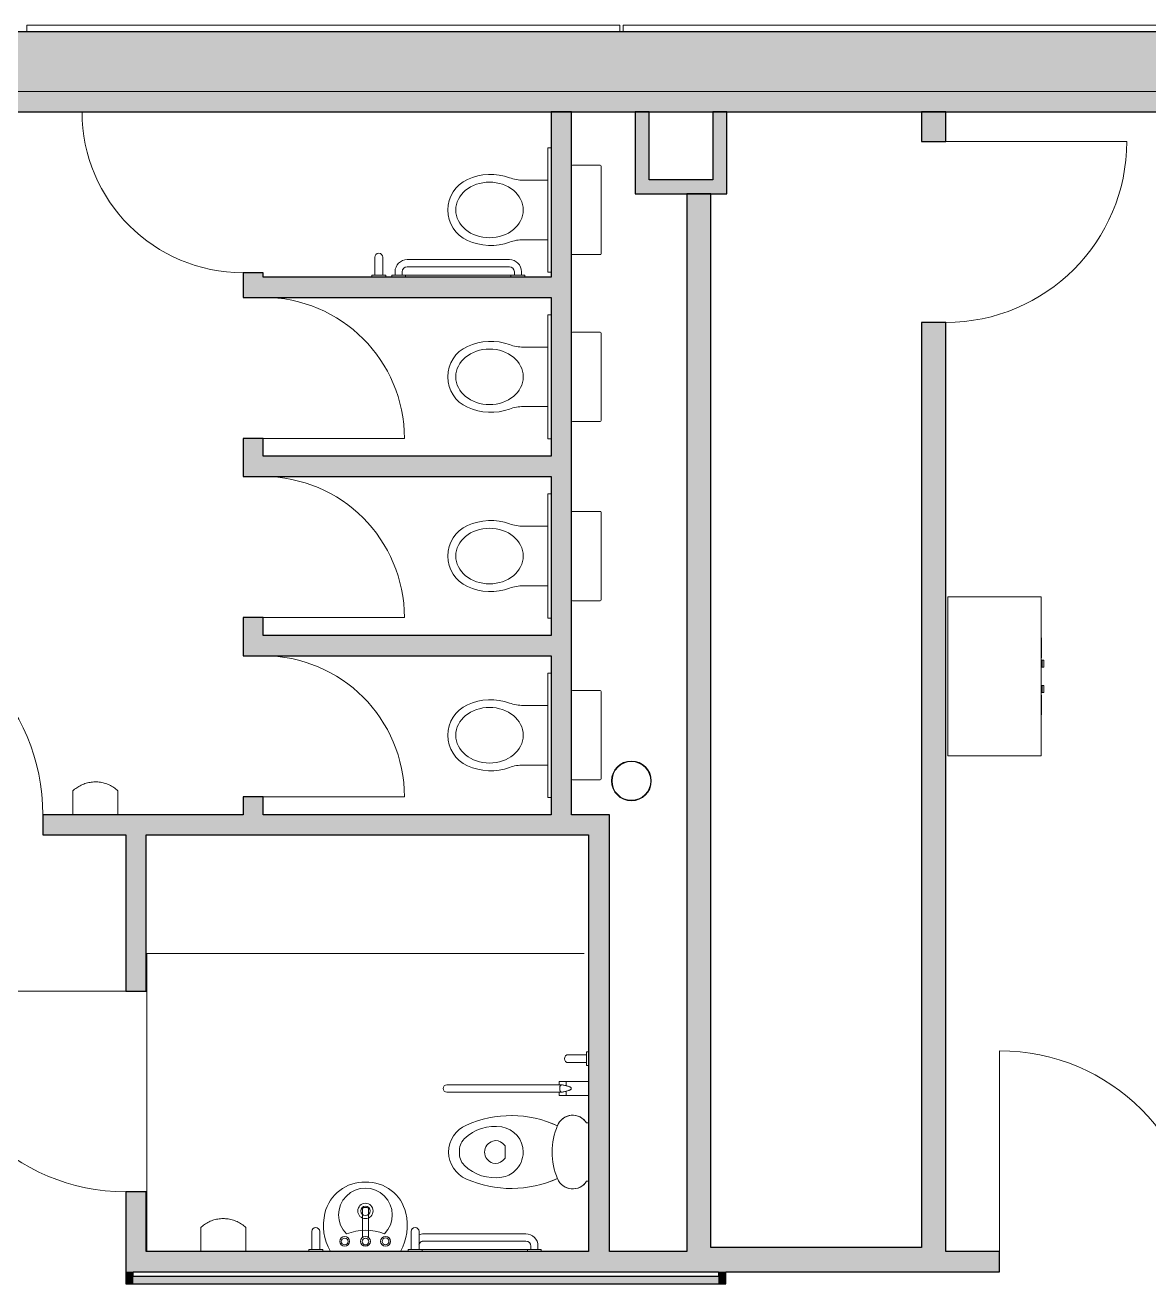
# Model space of a CAD drawing. Header units: millimetres. Extents: x 79795 to 317870, y -36033 to 97293.
# Drawn here: x 178801 to 184454, y 28346 to 34681 of the extents above; entities that cross this region are included whole.
import ezdxf

# ---------------------------------------------------------------- set-up
doc = ezdxf.new("R2010")
doc.units = ezdxf.units.MM
doc.header["$MEASUREMENT"] = 0
for name, color, linetype, lineweight in [('CSM-STL-XX-ZZ-M3-A-XXXX-00001_detached _19_04_21__rvt-1-Level 4$0$A-DETL-GENF', 7, 'CONTINUOUS', 9), ('CSM-STL-XX-ZZ-M3-A-XXXX-00001_detached _19_04_21__rvt-1-Level 4$0$A-DOOR', 4, 'CONTINUOUS', 9), ('CSM-STL-XX-ZZ-M3-A-XXXX-00001_detached _19_04_21__rvt-1-Level 4$0$A-GENM', 8, 'CONTINUOUS', 9), ('CSM-STL-XX-ZZ-M3-A-XXXX-00001_detached _19_04_21__rvt-1-Level 4$0$A-GLAZ-CURT', 7, 'CONTINUOUS', 9), ('CSM-STL-XX-ZZ-M3-A-XXXX-00001_detached _19_04_21__rvt-1-Level 4$0$A-WALL', 7, 'CONTINUOUS', 9), ('CSM-STL-XX-ZZ-M3-A-XXXX-00001_detached _19_04_21__rvt-1-Level 4$0$A-WALL-PATT', 7, 'CONTINUOUS', 9), ('CSM-STL-XX-ZZ-M3-A-XXXX-00001_detached _19_04_21__rvt-1-Level 4$0$E-ELEC-FIXT', 8, 'CONTINUOUS', 9), ('CSM-STL-XX-ZZ-M3-A-XXXX-00001_detached _19_04_21__rvt-1-Level 4$0$I-WALL', 7, 'CONTINUOUS', 9), ('CSM-STL-XX-ZZ-M3-A-XXXX-00001_detached _19_04_21__rvt-1-Level 4$0$P-SANR-FIXT', 7, 'CONTINUOUS', 9), ('I-FURN', 8, 'CONTINUOUS', 9)]:
    doc.layers.add(name, color=color, linetype=linetype, lineweight=lineweight)

msp = doc.modelspace()

# ---------------------------------------------------------------- hatches: boundary and pattern name
at = {"layer": 'CSM-STL-XX-ZZ-M3-A-XXXX-00001_detached _19_04_21__rvt-1-Level 4$0$A-WALL-PATT'}
h = msp.add_hatch(color=256, dxfattribs=at)
h.paths.add_polyline_path([(230840.8, 34347.3), (230840.8, 34647.3), (229692.8, 34647.3), (229692.8, 34347.3), (229746.4, 34347.3)], flags=0)
h.paths.add_polyline_path([(218948.8, 34347.3), (220908.8, 34347.3), (220908.8, 34647.3), (202317.8, 34647.3), (202317.8, 34347.3), (218537.2, 34347.3)], flags=0)
h.paths.add_polyline_path([(200283.7, 34347.3), (200283.7, 34647.3), (196942.8, 34647.3), (196942.8, 34347.3), (199847.5, 34347.3)], flags=0)
h.paths.add_polyline_path([(190658.8, 34347.3), (190658.8, 34647.3), (187318, 34647.3), (187318, 34347.3), (190578.9, 34347.3)], flags=0)
h.paths.add_polyline_path([(185283.8, 34347.3), (185283.8, 34647.3), (166692.8, 34647.3), (166692.8, 34347.3), (184300.1, 34347.3)], flags=0)
h.paths.add_polyline_path([(157908.8, 34347.3), (157908.8, 34647.3), (156460.8, 34647.3), (156460.8, 34347.3), (157391.2, 34347.3)], flags=0)
h = msp.add_hatch(color=256, dxfattribs=at)
h.paths.add_polyline_path([(197612, 34245.3), (197612, 34347.3), (196942.8, 34347.3), (196942.8, 34245.3)], flags=0)
h.paths.add_polyline_path([(190658.8, 34245.3), (190658.8, 34347.3), (187318, 34347.3), (187318, 34245.3), (190578.9, 34245.3)], flags=0)
h.paths.add_polyline_path([(185283.8, 34245.3), (185283.8, 34347.3), (176931.2, 34347.3), (176931.2, 34245.3), (184300.1, 34245.3)], flags=0)
for points in [[(181548.8, 30707.3), (181548.8, 34245.3), (181446.8, 34245.3), (181446.8, 30707.3)], [(181870.5, 33902.9), (181940.5, 33902.9), (181940.5, 34245.3), (181870.5, 34245.3), (181870.5, 34004.4)], [(182331, 33832.9), (182331, 34245.3), (182261, 34245.3), (182261, 33832.9)], [(181908.2, 33832.9), (182261, 33832.9), (182261, 33902.9), (181870.5, 33902.9), (181870.5, 33832.9)], [(182250.8, 28407.3), (182250.8, 33832.9), (182128.8, 33832.9), (182128.8, 28407.3)], [(179998.8, 33311.3), (181446.8, 33311.3), (181446.8, 33413.3), (179998.8, 33413.3)], [(179998.8, 32409.3), (181446.8, 32409.3), (181446.8, 32511.3), (179998.8, 32511.3)], [(179998.8, 31507.3), (181446.8, 31507.3), (181446.8, 31609.3), (179998.8, 31609.3)], [(181634.1, 28509.3), (181741.1, 28509.3), (181741.1, 30707.3), (181634.1, 30707.3), (181634.1, 28795.9)], [(179409.1, 28407.3), (182128.8, 28407.3), (182128.8, 28509.3), (179409.1, 28509.3)], [(182325.8, 28407.3), (183432.8, 28407.3), (183432.8, 28529.3), (182250.8, 28529.3), (182250.8, 28407.3), (182288.3, 28407.3)], [(179344.6, 28346.1), (179344.6, 28407.3), (179307.1, 28407.3), (179307.1, 28346.1)], [(182288.3, 28346.1), (182288.3, 28383.6), (179344.6, 28383.6), (179344.6, 28346.1), (181908.2, 28346.1)], [(182325.8, 28346.1), (182325.8, 28407.3), (182288.3, 28407.3), (182288.3, 28346.1)]]:
    msp.add_hatch(color=256, dxfattribs=at).paths.add_polyline_path(points, flags=0)
h = msp.add_hatch(color=256, dxfattribs=at)
h.paths.add_polyline_path([(183310.8, 28529.3), (183432.8, 28529.3), (183432.8, 33185.3), (183310.8, 33185.3), (183310.8, 28795.9)], flags=0)
h.paths.add_polyline_path([(183432.8, 34095.3), (183432.8, 34245.3), (183310.8, 34245.3), (183310.8, 34095.3)], flags=0)
h = msp.add_hatch(color=256, dxfattribs=at)
h.paths.add_polyline_path([(179896.8, 30707.3), (179998.8, 30707.3), (179998.8, 30797.3), (179896.8, 30797.3)], flags=0)
h.paths.add_polyline_path([(179896.8, 31507.3), (179998.8, 31507.3), (179998.8, 31699.3), (179896.8, 31699.3)], flags=0)
h.paths.add_polyline_path([(179896.8, 32409.3), (179998.8, 32409.3), (179998.8, 32601.3), (179896.8, 32601.3)], flags=0)
h.paths.add_polyline_path([(179896.8, 33311.3), (179998.8, 33311.3), (179998.8, 33435.3), (179896.8, 33435.3)], flags=0)
h = msp.add_hatch(color=256, dxfattribs=at)
h.paths.add_polyline_path([(179307.1, 30605.3), (181634.1, 30605.3), (181634.1, 30707.3), (178890, 30707.3), (178890, 30605.3), (179217.3, 30605.3)], flags=0)
h.paths.add_polyline_path([(177791, 30605.3), (177880, 30605.3), (177880, 30707.3), (177791, 30707.3)], flags=0)
h = msp.add_hatch(color=256, dxfattribs=at)
h.paths.add_polyline_path([(179409.1, 28407.3), (179409.1, 28809.3), (179307.1, 28809.3), (179307.1, 28407.3), (179344.6, 28407.3)], flags=0)
h.paths.add_polyline_path([(179307.1, 29819.3), (179409.1, 29819.3), (179409.1, 30605.3), (179307.1, 30605.3), (179307.1, 30532)], flags=0)
h = msp.add_hatch(color=256, dxfattribs=at)
h.paths.add_polyline_path([(185678.8, 28407.3), (185800.8, 28407.3), (185800.8, 28509.3), (184712.8, 28509.3), (184712.8, 28407.3)], flags=0)
h.paths.add_polyline_path([(183432.8, 28407.3), (183702.8, 28407.3), (183702.8, 28509.3), (183432.8, 28509.3)], flags=0)

# ---------------------------------------------------------------- linework, layer by layer
at = {"layer": 'CSM-STL-XX-ZZ-M3-A-XXXX-00001_detached _19_04_21__rvt-1-Level 4$0$A-DETL-GENF'}
for p, q in [((181429.8, 33901.3), (181306.8, 33901.3)), ((181429.8, 33601.4), (181306.8, 33601.4)), ((181429.8, 33061.3), (181306.8, 33061.3)), ((181429.8, 32761.4), (181306.8, 32761.4)), ((181429.8, 32159.3), (181306.8, 32159.3)), ((181429.8, 31859.4), (181306.8, 31859.4)), ((181429.8, 31257.3), (181306.8, 31257.3)), ((181429.8, 30957.4), (181306.8, 30957.4))]:
    msp.add_line(p, q, dxfattribs=at)
for centre, radius, start, end in [((181096.5, 33750.3), 169.7, 114.6746, 179.66027), ((181142.7, 33649.9), 280.2, 70.07489, 114.6746), ((181306.8, 34102.8), 201.6, 250.07489, 270), ((181096.5, 33752.3), 169.7, 180.33973, 245.3254), ((181142.7, 33852.7), 280.2, 245.3254, 289.92511), ((181306.8, 33399.8), 201.6, 90, 109.92511), ((181142.7, 32809.9), 280.2, 70.07489, 114.6746), ((181306.8, 33262.8), 201.6, 250.07489, 270), ((181096.5, 32910.3), 169.7, 114.6746, 179.66027), ((181096.5, 32912.3), 169.7, 180.33973, 245.3254), ((181142.7, 33012.7), 280.2, 245.3254, 289.92511), ((181306.8, 32559.8), 201.6, 90, 109.92511), ((181142.7, 31907.9), 280.2, 70.07489, 114.6746), ((181096.5, 32008.3), 169.7, 114.6746, 179.66027), ((181306.8, 32360.8), 201.6, 250.07489, 270), ((181096.5, 32010.3), 169.7, 180.33973, 245.3254), ((181142.7, 32110.7), 280.2, 245.3254, 289.92511), ((181306.8, 31657.8), 201.6, 90, 109.92511), ((181096.5, 31106.3), 169.7, 114.6746, 179.66027), ((181142.7, 31005.9), 280.2, 70.07489, 114.6746), ((181306.8, 31458.8), 201.6, 250.07489, 270), ((181096.5, 31108.3), 169.7, 180.33973, 245.3254), ((181142.7, 31208.7), 280.2, 245.3254, 289.92511), ((181306.8, 30755.8), 201.6, 90, 109.92511)]:
    msp.add_arc(centre, radius, start, end, dxfattribs=at)
for centre in [(181136.8, 33751.3), (181136.8, 32911.3), (181136.8, 32009.3), (181136.8, 31107.3)]:
    msp.add_ellipse(centre, major_axis=(170, 0), ratio=0.823529, dxfattribs=at)
at = {"layer": 'CSM-STL-XX-ZZ-M3-A-XXXX-00001_detached _19_04_21__rvt-1-Level 4$0$A-DOOR'}
for p, q in [((179896.8, 34245.3), (179086.8, 34245.3)), ((183432.8, 34095.3), (184342.8, 34095.3)), ((179998.8, 32601.3), (180708.8, 32601.3)), ((179998.8, 31699.3), (180708.8, 31699.3)), ((179998.8, 30797.3), (180708.8, 30797.3)), ((179307.1, 29819.3), (178297.1, 29819.3)), ((183702.8, 28509.3), (183702.8, 29519.3))]:
    msp.add_line(p, q, dxfattribs=at)
for centre, radius, start, end in [((179896.8, 34245.3), 810, 180, 270), ((183432.8, 34095.3), 910, 270, 0), ((179998.8, 32601.3), 710, 0, 90), ((179998.8, 31699.3), 710, 0, 90), ((177880, 30707.3), 1010, 0, 90), ((179998.8, 30797.3), 710, 0, 90), ((179307.1, 29819.3), 1010, 180, 270), ((183702.8, 28509.3), 1010, 0, 90)]:
    msp.add_arc(centre, radius, start, end, dxfattribs=at)
at = {"layer": 'CSM-STL-XX-ZZ-M3-A-XXXX-00001_detached _19_04_21__rvt-1-Level 4$0$A-GENM'}
for p, q in [((181429.8, 34063.8), (181429.8, 33438.8)), ((181446.8, 34063.8), (181429.8, 34063.8)), ((181446.8, 33438.8), (181446.8, 34063.8)), ((181429.8, 33438.8), (181446.8, 33438.8)), ((181429.8, 33223.8), (181429.8, 32598.8)), ((181446.8, 33223.8), (181429.8, 33223.8)), ((181446.8, 32598.8), (181446.8, 33223.8)), ((181429.8, 32598.8), (181446.8, 32598.8)), ((181429.8, 32321.8), (181429.8, 31696.8)), ((181446.8, 32321.8), (181429.8, 32321.8)), ((181446.8, 31696.8), (181446.8, 32321.8)), ((181429.8, 31696.8), (181446.8, 31696.8)), ((181429.8, 31419.8), (181429.8, 30794.8)), ((181446.8, 31419.8), (181429.8, 31419.8)), ((181446.8, 30794.8), (181446.8, 31419.8)), ((181429.8, 30794.8), (181446.8, 30794.8))]:
    msp.add_line(p, q, dxfattribs=at)
at = {"layer": 'CSM-STL-XX-ZZ-M3-A-XXXX-00001_detached _19_04_21__rvt-1-Level 4$0$A-GLAZ-CURT', "lineweight": 20}
for p, q in [((181792.8, 34681.3), (178808.8, 34681.3)), ((178808.8, 34681.3), (178808.8, 34647.3)), ((181792.8, 34647.3), (181792.8, 34681.3)), ((184792.8, 34681.3), (181808.8, 34681.3)), ((181808.8, 34681.3), (181808.8, 34647.3)), ((178808.8, 34647.3), (181792.8, 34647.3)), ((181808.8, 34647.3), (184792.8, 34647.3))]:
    msp.add_line(p, q, dxfattribs=at)
at = {"layer": 'CSM-STL-XX-ZZ-M3-A-XXXX-00001_detached _19_04_21__rvt-1-Level 4$0$A-WALL', "lineweight": 30}
msp.add_line((185283.8, 34647.3), (166692.8, 34647.3), dxfattribs=at)
at = {"layer": 'CSM-STL-XX-ZZ-M3-A-XXXX-00001_detached _19_04_21__rvt-1-Level 4$0$A-WALL'}
msp.add_line((176931.2, 34347.3), (185283.8, 34347.3), dxfattribs=at)
at = {"layer": 'CSM-STL-XX-ZZ-M3-A-XXXX-00001_detached _19_04_21__rvt-1-Level 4$0$E-ELEC-FIXT', "flags": 128}
for points in [[(179267.4, 30827.7), (179262.5, 30832.1), (179257.4, 30836.4), (179252.1, 30840.4), (179246.7, 30844.2), (179241.2, 30847.8), (179235.5, 30851.1), (179229.7, 30854.3), (179223.8, 30857.2), (179217.7, 30859.8), (179211.6, 30862.2), (179205.3, 30864.4), (179199, 30866.3), (179192.6, 30868), (179186.2, 30869.4), (179179.6, 30870.5), (179173.1, 30871.4), (179166.5, 30872), (179159.9, 30872.4), (179153.3, 30872.5), (179146.7, 30872.3), (179140.1, 30871.8), (179133.6, 30871.1), (179127, 30870.2), (179120.5, 30869), (179114.1, 30867.5), (179107.7, 30865.7), (179101.4, 30863.8), (179095.2, 30861.5), (179089.1, 30859), (179083.1, 30856.3), (179077.2, 30853.3), (179071.4, 30850.1), (179065.8, 30846.7), (179060.3, 30843), (179054.9, 30839.2), (179049.7, 30835.1), (179044.7, 30830.8), (179041.3, 30827.7)], [(179910.2, 28629.7), (179905.3, 28634.1), (179900.2, 28638.4), (179895, 28642.4), (179889.6, 28646.2), (179884, 28649.8), (179878.3, 28653.1), (179872.5, 28656.3), (179866.6, 28659.2), (179860.5, 28661.8), (179854.4, 28664.2), (179848.2, 28666.4), (179841.8, 28668.3), (179835.4, 28670), (179829, 28671.4), (179822.5, 28672.5), (179815.9, 28673.4), (179809.4, 28674), (179802.8, 28674.4), (179796.2, 28674.5), (179789.6, 28674.3), (179783, 28673.8), (179776.4, 28673.1), (179769.9, 28672.2), (179763.4, 28671), (179756.9, 28669.5), (179750.6, 28667.7), (179744.3, 28665.8), (179738.1, 28663.5), (179731.9, 28661), (179725.9, 28658.3), (179720, 28655.3), (179714.2, 28652.1), (179708.6, 28648.7), (179703.1, 28645), (179697.8, 28641.2), (179692.6, 28637.1), (179687.5, 28632.8), (179684.1, 28629.7)]]:
    msp.add_lwpolyline(points, dxfattribs=at)
at = {"layer": 'CSM-STL-XX-ZZ-M3-A-XXXX-00001_detached _19_04_21__rvt-1-Level 4$0$E-ELEC-FIXT'}
for points, knots in [([(179041.3, 30827.7), (179041.3, 30827.9), (179041.3, 30826.5), (179041.3, 30821.7), (179041.3, 30818.3), (179041.3, 30815.3), (179041.3, 30811.9), (179041.3, 30807.1), (179041.3, 30801.5), (179041.3, 30795.5), (179041.3, 30789.2), (179041.3, 30781.5), (179041.3, 30772.2), (179041.3, 30763.4), (179041.3, 30754.3), (179041.3, 30742), (179041.3, 30726.4), (179041.3, 30713.7), (179041.3, 30707.3)], [-1, -1, -1, -1, -0.861111, -0.791667, -0.756944, -0.722222, -0.6875, -0.652778, -0.583333, -0.548611, -0.513889, -0.444444, -0.388889, -0.333333, -0.277778, -0.222222, -0.111111, 0, 0, 0, 0]), ([(179267.4, 30707.3), (179267.4, 30715.3), (179267.4, 30727.2), (179267.4, 30742.8), (179267.4, 30752.4), (179267.4, 30760), (179267.4, 30767.5), (179267.4, 30776.6), (179267.4, 30785.2), (179267.4, 30791.8), (179267.4, 30797.4), (179267.4, 30803.5), (179267.4, 30809.8), (179267.4, 30815.4), (179267.4, 30820), (179267.4, 30823.6), (179267.4, 30826.2), (179267.4, 30827.6), (179267.4, 30827.8), (179267.4, 30827.7)], [-1, -1, -1, -1, -0.861111, -0.791667, -0.722222, -0.6875, -0.652778, -0.583333, -0.513889, -0.479167, -0.444444, -0.388889, -0.333333, -0.277778, -0.222222, -0.166667, -0.111111, -0.055556, 0, 0, 0, 0]), ([(179684.1, 28629.7), (179684.1, 28629.9), (179684.1, 28628.5), (179684.1, 28623.7), (179684.1, 28620.3), (179684.1, 28617.3), (179684.1, 28613.9), (179684.1, 28609.1), (179684.1, 28603.5), (179684.1, 28597.5), (179684.1, 28591.2), (179684.1, 28583.5), (179684.1, 28574.2), (179684.1, 28565.4), (179684.1, 28556.3), (179684.1, 28544), (179684.1, 28528.4), (179684.1, 28515.7), (179684.1, 28509.3)], [-1, -1, -1, -1, -0.861111, -0.791667, -0.756944, -0.722222, -0.6875, -0.652778, -0.583333, -0.548611, -0.513889, -0.444444, -0.388889, -0.333333, -0.277778, -0.222222, -0.111111, 0, 0, 0, 0]), ([(179910.2, 28509.3), (179910.2, 28517.3), (179910.2, 28529.2), (179910.2, 28544.8), (179910.2, 28554.4), (179910.2, 28562), (179910.2, 28569.5), (179910.2, 28578.6), (179910.2, 28587.2), (179910.2, 28593.8), (179910.2, 28599.4), (179910.2, 28605.5), (179910.2, 28611.8), (179910.2, 28617.4), (179910.2, 28622), (179910.2, 28625.6), (179910.2, 28628.2), (179910.2, 28629.6), (179910.2, 28629.8), (179910.2, 28629.7)], [-1, -1, -1, -1, -0.861111, -0.791667, -0.722222, -0.6875, -0.652778, -0.583333, -0.513889, -0.479167, -0.444444, -0.388889, -0.333333, -0.277778, -0.222222, -0.166667, -0.111111, -0.055556, 0, 0, 0, 0])]:
    msp.add_open_spline(points, degree=3, knots=knots, dxfattribs=at)
at = {"layer": 'CSM-STL-XX-ZZ-M3-A-XXXX-00001_detached _19_04_21__rvt-1-Level 4$0$I-WALL'}
msp.add_line((185283.8, 34347.3), (176931.2, 34347.3), dxfattribs=at)
at = {"layer": 'CSM-STL-XX-ZZ-M3-A-XXXX-00001_detached _19_04_21__rvt-1-Level 4$0$I-WALL', "lineweight": 30}
for p, q in [((176931.2, 34245.3), (185283.8, 34245.3)), ((181446.8, 34245.3), (181446.8, 33413.3)), ((181548.8, 34245.3), (181446.8, 34245.3)), ((181548.8, 30707.3), (181548.8, 34245.3)), ((181940.5, 34245.3), (181870.5, 34245.3)), ((181870.5, 34245.3), (181870.5, 33902.9)), ((181940.5, 33902.9), (181940.5, 34245.3)), ((182261, 34245.3), (182261, 33902.9)), ((182331, 34245.3), (182261, 34245.3)), ((182331, 33832.9), (182331, 34245.3)), ((183310.8, 34245.3), (183310.8, 34095.3)), ((183432.8, 34245.3), (183310.8, 34245.3)), ((183432.8, 34095.3), (183432.8, 34245.3)), ((183310.8, 34095.3), (183432.8, 34095.3)), ((181870.5, 33902.9), (181870.5, 33832.9)), ((182261, 33902.9), (181940.5, 33902.9)), ((181870.5, 33832.9), (182261, 33832.9)), ((182128.8, 33832.9), (182128.8, 28509.3)), ((182250.8, 33832.9), (182128.8, 33832.9)), ((182250.8, 28529.3), (182250.8, 33832.9)), ((182261, 33832.9), (182331, 33832.9)), ((179896.8, 33435.3), (179896.8, 33311.3)), ((179998.8, 33435.3), (179896.8, 33435.3)), ((179998.8, 33413.3), (179998.8, 33435.3)), ((181446.8, 33413.3), (179998.8, 33413.3)), ((179896.8, 33311.3), (179998.8, 33311.3)), ((179998.8, 33311.3), (181446.8, 33311.3)), ((181446.8, 33311.3), (181446.8, 32511.3)), ((183310.8, 33185.3), (183310.8, 28529.3)), ((183432.8, 33185.3), (183310.8, 33185.3)), ((183432.8, 28529.3), (183432.8, 33185.3)), ((179896.8, 32601.3), (179896.8, 32409.3)), ((179998.8, 32601.3), (179896.8, 32601.3)), ((179998.8, 32511.3), (179998.8, 32601.3)), ((181446.8, 32511.3), (179998.8, 32511.3)), ((179896.8, 32409.3), (179998.8, 32409.3)), ((179998.8, 32409.3), (181446.8, 32409.3)), ((181446.8, 32409.3), (181446.8, 31609.3)), ((179896.8, 31699.3), (179896.8, 31507.3)), ((179998.8, 31699.3), (179896.8, 31699.3)), ((179998.8, 31609.3), (179998.8, 31699.3)), ((181446.8, 31609.3), (179998.8, 31609.3)), ((179896.8, 31507.3), (179998.8, 31507.3)), ((179998.8, 31507.3), (181446.8, 31507.3)), ((181446.8, 31507.3), (181446.8, 30707.3)), ((179896.8, 30797.3), (179896.8, 30707.3)), ((179998.8, 30797.3), (179896.8, 30797.3)), ((179998.8, 30707.3), (179998.8, 30797.3)), ((179896.8, 30707.3), (178890, 30707.3)), ((178890, 30707.3), (178890, 30605.3)), ((181446.8, 30707.3), (179998.8, 30707.3)), ((181634.1, 30707.3), (181548.8, 30707.3)), ((181741.1, 30707.3), (181634.1, 30707.3)), ((181741.1, 28509.3), (181741.1, 30707.3)), ((178890, 30605.3), (179307.1, 30605.3)), ((179307.1, 30605.3), (179307.1, 29819.3)), ((179409.1, 30605.3), (181634.1, 30605.3)), ((179409.1, 29819.3), (179409.1, 30605.3)), ((181634.1, 30605.3), (181634.1, 28509.3)), ((179307.1, 29819.3), (179409.1, 29819.3)), ((179307.1, 28809.3), (179307.1, 28407.3)), ((179409.1, 28809.3), (179307.1, 28809.3)), ((179409.1, 28509.3), (179409.1, 28809.3)), ((181634.1, 28509.3), (179409.1, 28509.3)), ((182128.8, 28509.3), (181741.1, 28509.3)), ((183310.8, 28529.3), (182250.8, 28529.3)), ((183432.8, 28509.3), (183432.8, 28529.3)), ((183702.8, 28509.3), (183432.8, 28509.3)), ((183702.8, 28407.3), (183702.8, 28509.3)), ((179307.1, 28407.3), (179307.1, 28346.1)), ((179344.6, 28407.3), (179409.1, 28407.3)), ((179344.6, 28383.6), (179344.6, 28407.3)), ((182288.3, 28383.6), (179344.6, 28383.6)), ((179409.1, 28407.3), (182128.8, 28407.3)), ((182128.8, 28407.3), (182250.8, 28407.3)), ((182250.8, 28407.3), (182288.3, 28407.3)), ((182288.3, 28407.3), (182288.3, 28383.6)), ((182325.8, 28407.3), (183432.8, 28407.3)), ((182325.8, 28346.1), (182325.8, 28407.3)), ((183432.8, 28407.3), (183702.8, 28407.3)), ((179307.1, 28346.1), (179344.6, 28346.1)), ((179344.6, 28346.1), (182288.3, 28346.1)), ((182288.3, 28346.1), (182325.8, 28346.1))]:
    msp.add_line(p, q, dxfattribs=at)
at = {"layer": 'CSM-STL-XX-ZZ-M3-A-XXXX-00001_detached _19_04_21__rvt-1-Level 4$0$P-SANR-FIXT'}
for p, q in [((181693.8, 33976.3), (181553.8, 33976.3)), ((181698.8, 33531.3), (181698.8, 33971.3)), ((181429.8, 33901.3), (181306.8, 33901.3)), ((181306.8, 33601.4), (181429.8, 33601.4)), ((180559.8, 33513.3), (180559.8, 33423.3)), ((180559.8, 33513.3), (180559.8, 33423.3)), ((180600, 33423.3), (180600, 33513.3)), ((180600, 33513.3), (180600, 33423.3)), ((181553.8, 33526.3), (181693.8, 33526.3)), ((181236.8, 33501.3), (180722.8, 33501.3)), ((180722.8, 33501.3), (181236.8, 33501.3)), ((180722.8, 33465.3), (181236.8, 33465.3)), ((180722.8, 33465.3), (181236.8, 33465.3)), ((180559.8, 33423.3), (180544.8, 33423.3)), ((180544.8, 33423.3), (180544.8, 33413.3)), ((180544.8, 33423.3), (180544.8, 33413.3)), ((180614.8, 33423.3), (180544.8, 33423.3)), ((180614.8, 33423.3), (180600, 33423.3)), ((180614.8, 33413.3), (180614.8, 33423.3)), ((180614.8, 33413.3), (180614.8, 33423.3)), ((180661.8, 33423.3), (180644.8, 33423.3)), ((180644.8, 33423.3), (180644.8, 33413.3)), ((180644.8, 33423.3), (181314.8, 33423.3)), ((180714.8, 33423.3), (180644.8, 33423.3)), ((180644.8, 33423.3), (180644.8, 33413.3)), ((180661.8, 33440.3), (180661.8, 33423.3)), ((180661.8, 33423.3), (180661.8, 33440.3)), ((180697.8, 33423.3), (180697.8, 33440.3)), ((180697.8, 33423.3), (180697.8, 33440.3)), ((180714.8, 33423.3), (180697.8, 33423.3)), ((180714.8, 33413.3), (180714.8, 33423.3)), ((180714.8, 33423.3), (180714.8, 33413.3)), ((181261.8, 33423.3), (181244.8, 33423.3)), ((181244.8, 33423.3), (181244.8, 33413.3)), ((181244.8, 33423.3), (181244.8, 33413.3)), ((181314.8, 33423.3), (181244.8, 33423.3)), ((181261.8, 33440.3), (181261.8, 33423.3)), ((181261.8, 33423.3), (181261.8, 33440.3)), ((181297.8, 33423.3), (181297.8, 33440.3)), ((181297.8, 33423.3), (181297.8, 33440.3)), ((181314.8, 33423.3), (181297.8, 33423.3)), ((181314.8, 33413.3), (181314.8, 33423.3)), ((181314.8, 33423.3), (181314.8, 33413.3)), ((181693.8, 33136.3), (181553.8, 33136.3)), ((181698.8, 32691.3), (181698.8, 33131.3)), ((181429.8, 33061.3), (181306.8, 33061.3)), ((181306.8, 32761.4), (181429.8, 32761.4)), ((181553.8, 32686.3), (181693.8, 32686.3)), ((181693.8, 32234.3), (181553.8, 32234.3)), ((181698.8, 31789.3), (181698.8, 32229.3)), ((181429.8, 32159.3), (181306.8, 32159.3)), ((181306.8, 31859.4), (181429.8, 31859.4)), ((181553.8, 31784.3), (181693.8, 31784.3)), ((181693.8, 31332.3), (181553.8, 31332.3)), ((181698.8, 30887.3), (181698.8, 31327.3)), ((181429.8, 31257.3), (181306.8, 31257.3)), ((181306.8, 30957.4), (181429.8, 30957.4)), ((181553.8, 30882.3), (181693.8, 30882.3)), ((179412.6, 30009.3), (181612.6, 30009.3)), ((179412.6, 28509.3), (179412.6, 30009.3)), ((181624.1, 29499.5), (181534.1, 29499.5)), ((181534.1, 29499.5), (181624.1, 29499.5)), ((181534.1, 29459.3), (181624.1, 29459.3)), ((181534.1, 29459.3), (181624.1, 29459.3)), ((181634.1, 29514.3), (181624.1, 29514.3)), ((181624.1, 29514.3), (181624.1, 29499.5)), ((181634.1, 29514.3), (181624.1, 29514.3)), ((181624.1, 29514.3), (181624.1, 29444.3)), ((181624.1, 29459.3), (181624.1, 29444.3)), ((181624.1, 29444.3), (181634.1, 29444.3)), ((181624.1, 29444.3), (181634.1, 29444.3)), ((181487.7, 29347.3), (180921.7, 29347.3)), ((181501.7, 29347.3), (180921.7, 29347.3)), ((181634.1, 29364.4), (181487.7, 29364.4)), ((181487.7, 29364.4), (181487.7, 29347.3)), ((181487.7, 29347.3), (181487.7, 29364.4)), ((181487.7, 29364.4), (181522.6, 29364.4)), ((181522.6, 29364.4), (181522.6, 29343.1)), ((181634.1, 29364.4), (181522.6, 29364.4)), ((180921.7, 29311.3), (181487.7, 29311.3)), ((181501.7, 29311.3), (180921.7, 29311.3)), ((181487.7, 29311.3), (181487.7, 29294.2)), ((181487.7, 29294.2), (181487.7, 29311.3)), ((181487.7, 29294.2), (181634.1, 29294.2)), ((181522.6, 29294.2), (181487.7, 29294.2)), ((181522.6, 29315.5), (181522.6, 29294.2)), ((181522.6, 29294.2), (181634.1, 29294.2)), ((181634.1, 29156.2), (181625.2, 29156.2)), ((181634.1, 29156.2), (181625.2, 29156.2)), ((181203.6, 29052.4), (181215.9, 29040.1)), ((181215.9, 29040.1), (181215.9, 28978.5)), ((181215.9, 28978.5), (181203.6, 28966.2)), ((181625.2, 28862.4), (181634.1, 28862.4)), ((181625.2, 28862.4), (181634.1, 28862.4)), ((180497.6, 28724.2), (180497.6, 28580)), ((180527.6, 28724.2), (180527.6, 28580)), ((180242.6, 28609.3), (180242.6, 28519.3)), ((180242.6, 28609.3), (180242.6, 28519.3)), ((180282.8, 28519.3), (180282.8, 28609.3)), ((180282.8, 28609.3), (180282.8, 28519.3)), ((180742.6, 28609.3), (180742.6, 28519.3)), ((180742.6, 28609.3), (180742.6, 28519.3)), ((180782.8, 28519.3), (180782.8, 28609.3)), ((180782.8, 28609.3), (180782.8, 28519.3)), ((181319.6, 28597.3), (180805.6, 28597.3)), ((180805.6, 28597.3), (181319.6, 28597.3)), ((180242.6, 28519.3), (180227.6, 28519.3)), ((180227.6, 28519.3), (180227.6, 28509.3)), ((180227.6, 28519.3), (180227.6, 28509.3)), ((180297.6, 28519.3), (180227.6, 28519.3)), ((180297.6, 28519.3), (180282.8, 28519.3)), ((180297.6, 28509.3), (180297.6, 28519.3)), ((180297.6, 28509.3), (180297.6, 28519.3)), ((180742.6, 28519.3), (180727.6, 28519.3)), ((180727.6, 28519.3), (180727.6, 28509.3)), ((180727.6, 28519.3), (180727.6, 28509.3)), ((180797.6, 28519.3), (180727.6, 28519.3)), ((180797.6, 28519.3), (180782.8, 28519.3)), ((180797.6, 28509.3), (180797.6, 28519.3)), ((180797.6, 28509.3), (180797.6, 28519.3)), ((180797.6, 28519.3), (181397.6, 28519.3)), ((180805.6, 28561.3), (181319.6, 28561.3)), ((180805.6, 28561.3), (181319.6, 28561.3)), ((181344.6, 28519.3), (181327.6, 28519.3)), ((181327.6, 28519.3), (181327.6, 28509.3)), ((181327.6, 28519.3), (181327.6, 28509.3)), ((181397.6, 28519.3), (181327.6, 28519.3)), ((181344.6, 28536.3), (181344.6, 28519.3)), ((181344.6, 28519.3), (181344.6, 28536.3)), ((181380.6, 28519.3), (181380.6, 28536.3)), ((181380.6, 28519.3), (181380.6, 28536.3)), ((181397.6, 28519.3), (181380.6, 28519.3)), ((181397.6, 28509.3), (181397.6, 28519.3)), ((181397.6, 28519.3), (181397.6, 28509.3))]:
    msp.add_line(p, q, dxfattribs=at)
for centre, radius, start, end in [((181553.8, 33971.3), 5, 90, 179.99999), ((181693.8, 33971.3), 5, 0, 90), ((181096.5, 33750.3), 169.7, 114.6746, 179.66027), ((181142.7, 33649.9), 280.2, 70.07489, 114.6746), ((181306.8, 34102.8), 201.6, 250.07489, 270), ((181096.5, 33752.3), 169.7, 180.33973, 245.3254), ((181142.7, 33852.7), 280.2, 245.3254, 289.92511), ((181306.8, 33399.8), 201.6, 90, 109.92511), ((180579.9, 33513.3), 20.1, 0, 180), ((180579.9, 33513.3), 20.1, 0, 180), ((181553.8, 33531.3), 5, 180.00001, 270), ((181693.8, 33531.3), 5, 270, 0), ((180722.8, 33440.3), 61, 90, 180), ((180722.8, 33440.3), 61, 90, 180), ((180722.8, 33440.3), 25, 90, 180), ((180722.8, 33440.3), 25, 90, 180), ((181236.8, 33440.3), 61, 0, 90), ((181236.8, 33440.3), 61, 0, 90), ((181236.8, 33440.3), 25, 0, 90), ((181236.8, 33440.3), 25, 0, 90), ((181553.8, 33131.3), 5, 90, 179.99999), ((181693.8, 33131.3), 5, 0, 90), ((181142.7, 32809.9), 280.2, 70.07489, 114.6746), ((181306.8, 33262.8), 201.6, 250.07489, 270), ((181096.5, 32910.3), 169.7, 114.6746, 179.66027), ((181096.5, 32912.3), 169.7, 180.33973, 245.3254), ((181142.7, 33012.7), 280.2, 245.3254, 289.92511), ((181306.8, 32559.8), 201.6, 90, 109.92511), ((181553.8, 32691.3), 5, 180.00001, 270), ((181693.8, 32691.3), 5, 270, 0), ((181142.7, 31907.9), 280.2, 70.07489, 114.6746), ((181553.8, 32229.3), 5, 90, 179.99999), ((181693.8, 32229.3), 5, 0, 90), ((181096.5, 32008.3), 169.7, 114.6746, 179.66027), ((181306.8, 32360.8), 201.6, 250.07489, 270), ((181096.5, 32010.3), 169.7, 180.33973, 245.3254), ((181142.7, 32110.7), 280.2, 245.3254, 289.92511), ((181306.8, 31657.8), 201.6, 90, 109.92511), ((181553.8, 31789.3), 5, 180.00001, 270), ((181693.8, 31789.3), 5, 270, 0), ((181553.8, 31327.3), 5, 90, 179.99999), ((181693.8, 31327.3), 5, 0, 90), ((181096.5, 31106.3), 169.7, 114.6746, 179.66027), ((181142.7, 31005.9), 280.2, 70.07489, 114.6746), ((181306.8, 31458.8), 201.6, 250.07489, 270), ((181096.5, 31108.3), 169.7, 180.33973, 245.3254), ((181142.7, 31208.7), 280.2, 245.3254, 289.92511), ((181306.8, 30755.8), 201.6, 90, 109.92511), ((181850.7, 30877.3), 100, 0, 180), ((181850.7, 30877.3), 97.5, 0, 180), ((181553.8, 30887.3), 5, 180.00001, 270), ((181693.8, 30887.3), 5, 270, 0), ((181850.7, 30877.3), 100, 180, 0), ((181850.7, 30877.3), 97.5, 180, 0), ((181534.1, 29479.4), 20.1, 90, 270), ((181534.1, 29479.4), 20.1, 90, 270), ((180921.7, 29329.3), 18, 90, 270), ((180921.7, 29329.3), 18, 90, 270), ((181081.2, 29007.9), 150, 113.79689, 179.46886), ((181081.2, 29007.9), 150, 113.79689, 179.46886), ((181246, 28634.3), 558.4, 65.39027, 113.79689), ((181246, 28634.3), 558.4, 65.35449, 113.79689), ((181796.2, 29009.3), 344.3, 156.87823, 203.12177), ((181555.4, 29112.1), 82.5, 32.27446, 158.81924), ((181555.4, 29112.1), 82.5, 32.27446, 156.87823), ((181163.8, 28918.8), 219.9, 80.90608, 134.39736), ((181178.2, 29009.3), 128.2, 359.99847, 80.90608), ((181067, 29017.6), 81.6, 134.39736, 185.83548), ((181170.6, 29009.3), 58.1, 107.18646, 252.81705), ((181168.2, 29017.1), 50, 45, 107.18646), ((181081.2, 29010.7), 150, 180.53114, 246.20311), ((181081.2, 29010.7), 150, 180.53114, 246.20311), ((181067, 29001), 81.6, 174.16452, 225.60264), ((181168.2, 29001.6), 50, 252.81705, 315), ((181178.2, 29009.3), 128.2, 312.44528, 0.00153), ((181163.8, 29099.8), 219.9, 225.60264, 279.09392), ((181178.2, 29009.3), 128.2, 279.09392, 312.44528), ((180506.8, 28654.5), 203.5, 88.34422, 166.36495), ((180506.8, 28654.5), 203.5, 88.34422, 166.36495), ((180512.6, 28692.9), 135, 315.46291, 225.05561), ((180518.5, 28654.5), 203.5, 13.63505, 91.65578), ((180518.5, 28654.5), 203.5, 13.63505, 91.65578), ((181246, 29384.4), 558.4, 246.20311, 294.64551), ((181246, 29384.4), 558.4, 246.20311, 294.60973), ((181555.4, 28906.5), 82.5, 201.18076, 327.72554), ((181555.4, 28906.5), 82.5, 203.12177, 327.72554), ((180566, 28640.1), 264.4, 166.36495, 209.63505), ((180566, 28640.1), 264.4, 166.36495, 209.63505), ((180512.6, 28712.9), 38.6, 0, 180), ((180512.6, 28712.9), 38.6, 180, 0), ((180512.6, 28712.9), 23.5, 0, 180), ((180512.6, 28712.9), 23.5, 180, 0), ((180459.3, 28640.1), 264.4, 330.36495, 13.63505), ((180459.3, 28640.1), 264.4, 330.36495, 13.63505), ((180262.7, 28609.3), 20.1, 0, 180), ((180262.7, 28609.3), 20.1, 0, 180), ((180408.3, 28560), 25, 0, 180), ((180408.3, 28559), 17, 0, 180), ((180514.2, 28349), 266.6, 69.19864, 111.31988), ((180512.6, 28560), 25, 0, 180), ((180513.4, 28558.6), 16.8, 90, 270), ((180513.4, 28558.6), 16.8, 270, 90), ((180613.9, 28560), 25, 0, 180), ((180613.9, 28560), 17, 0, 180), ((180762.7, 28609.3), 20.1, 0, 180), ((180762.7, 28609.3), 20.1, 0, 180), ((180805.6, 28536.3), 61, 90, 112.48187), ((180805.6, 28536.3), 61, 90, 112.20696), ((181319.6, 28536.3), 61, 0, 90), ((181319.6, 28536.3), 61, 0, 90), ((180408.3, 28560), 25, 180, 0), ((180408.3, 28559), 17, 180, 0), ((180512.6, 28560), 25, 180, 0), ((180613.9, 28560), 25, 180, 0), ((180613.9, 28560), 17, 180, 0), ((180805.6, 28536.3), 25, 90, 166.82737), ((180805.6, 28536.3), 25, 90, 157.24282), ((181319.6, 28536.3), 25, 0, 90), ((181319.6, 28536.3), 25, 0, 90)]:
    msp.add_arc(centre, radius, start, end, dxfattribs=at)
msp.add_ellipse((180512.6, 28724.2), major_axis=(15, 0), ratio=0.428525, start_param=0, end_param=3.141593, dxfattribs=at)
for points, knots in [([(181501.7, 29347.3), (181500, 29347.3), (181497, 29346.9), (181494, 29344.7), (181492.3, 29341.9), (181491.3, 29339.2), (181490.7, 29336.2), (181490.3, 29332.6), (181490.2, 29328.5), (181490.4, 29324.1), (181491, 29320.8), (181491.7, 29318.4), (181492.5, 29316.3), (181493.9, 29314.2), (181496.8, 29311.8), (181499.6, 29311.3), (181501.7, 29311.3)], [0, 0, 0, 0, 0.111111, 0.222222, 0.277778, 0.333333, 0.388889, 0.444444, 0.513889, 0.583333, 0.652778, 0.6875, 0.722222, 0.791667, 0.861111, 1, 1, 1, 1]), ([(181522.6, 29343.1), (181525, 29342.6), (181529.7, 29341.5), (181535.8, 29339.6), (181540.7, 29337.5), (181544.5, 29335.3), (181547.1, 29332.9), (181548.4, 29330.5), (181548.4, 29328.1), (181547.1, 29325.7), (181544.5, 29323.4), (181540.7, 29321.1), (181534.1, 29318.4), (181527.5, 29316.6), (181522.6, 29315.5)], [0, 0, 0, 0, 0.076923, 0.153846, 0.230769, 0.307692, 0.384615, 0.461538, 0.538462, 0.615385, 0.692308, 0.769231, 0.846154, 1, 1, 1, 1])]:
    msp.add_open_spline(points, degree=3, knots=knots, dxfattribs=at)
for points in [[(181522.6, 29343.1), (181520, 29343.7), (181515, 29344.9), (181507.9, 29346.7), (181503.7, 29347.3), (181501.7, 29347.3)], [(181501.7, 29311.3), (181503.7, 29311.3), (181507.9, 29311.9), (181515, 29313.7), (181520, 29315), (181522.6, 29315.5)]]:
    msp.add_open_spline(points, degree=3, dxfattribs=at)
at = {"layer": 'I-FURN'}
for p, q in [((183442.3, 31803.5), (183912.3, 31803.5)), ((183442.3, 31803.5), (183442.3, 31003.5)), ((183912.3, 31803.5), (183912.3, 31003.5)), ((183913.8, 31597.5), (183912.3, 31597.5)), ((183913.8, 31597.5), (183912.3, 31597.5)), ((183913.8, 31597.5), (183912.3, 31597.5)), ((183913.8, 31593.5), (183913.8, 31597.5)), ((183913.8, 31597.5), (183913.8, 31589.5)), ((183913.8, 31593.5), (183913.8, 31597.5)), ((183913.8, 31597.5), (183913.8, 31593.5)), ((183913.8, 31593.5), (183913.8, 31597.5)), ((183913.8, 31597.5), (183913.8, 31593.5)), ((183913.8, 31589.5), (183913.8, 31505.5)), ((183912.3, 31497.5), (183913.8, 31497.5)), ((183912.3, 31497.5), (183913.8, 31497.5)), ((183912.3, 31497.5), (183913.8, 31497.5)), ((183913.8, 31505.5), (183913.8, 31497.5)), ((183913.8, 31497.5), (183913.8, 31501.5)), ((183913.8, 31501.5), (183913.8, 31497.5)), ((183913.8, 31497.5), (183913.8, 31501.5)), ((183913.8, 31501.5), (183913.8, 31497.5)), ((183913.8, 31497.5), (183913.8, 31501.5)), ((183917.3, 31484.5), (183912.3, 31484.5)), ((183917.3, 31484.5), (183912.3, 31484.5)), ((183913.8, 31484.5), (183912.3, 31484.5)), ((183912.3, 31449.5), (183917.3, 31449.5)), ((183912.3, 31449.5), (183917.3, 31449.5)), ((183913.8, 31484.1), (183913.8, 31484.5)), ((183913.8, 31484.5), (183913.8, 31484.1)), ((183917.3, 31484.5), (183917.3, 31449.5)), ((183917.3, 31484.5), (183924.8, 31484.5)), ((183924.8, 31449.5), (183917.3, 31449.5)), ((183924.8, 31484.5), (183925.3, 31484.5)), ((183925.3, 31449.5), (183924.8, 31449.5)), ((183925.4, 31449.5), (183925.4, 31484.5)), ((183925.4, 31449.5), (183925.4, 31484.5)), ((183917.3, 31357.5), (183912.3, 31357.5)), ((183917.3, 31357.5), (183912.3, 31357.5)), ((183912.3, 31322.5), (183917.3, 31322.5)), ((183912.3, 31322.5), (183917.3, 31322.5)), ((183912.3, 31322.5), (183913.8, 31322.5)), ((183913.8, 31309.5), (183912.3, 31309.5)), ((183913.8, 31309.5), (183912.3, 31309.5)), ((183913.8, 31309.5), (183912.3, 31309.5)), ((183913.8, 31322.9), (183913.8, 31322.5)), ((183913.8, 31322.5), (183913.8, 31322.9)), ((183913.8, 31305.5), (183913.8, 31309.5)), ((183913.8, 31309.5), (183913.8, 31301.5)), ((183913.8, 31305.5), (183913.8, 31309.5)), ((183913.8, 31309.5), (183913.8, 31305.5)), ((183913.8, 31305.5), (183913.8, 31309.5)), ((183913.8, 31309.5), (183913.8, 31305.5)), ((183913.8, 31301.5), (183913.8, 31217.5)), ((183917.3, 31357.5), (183917.3, 31322.5)), ((183917.3, 31357.5), (183924.8, 31357.5)), ((183924.8, 31322.5), (183917.3, 31322.5)), ((183924.8, 31357.5), (183925.3, 31357.5)), ((183925.3, 31322.5), (183924.8, 31322.5)), ((183925.4, 31322.5), (183925.4, 31357.5)), ((183925.4, 31322.5), (183925.4, 31357.5)), ((183912.3, 31209.5), (183913.8, 31209.5)), ((183912.3, 31209.5), (183913.8, 31209.5)), ((183912.3, 31209.5), (183913.8, 31209.5)), ((183913.8, 31217.5), (183913.8, 31209.5)), ((183913.8, 31209.5), (183913.8, 31213.5)), ((183913.8, 31213.5), (183913.8, 31209.5)), ((183913.8, 31209.5), (183913.8, 31213.5)), ((183913.8, 31213.5), (183913.8, 31209.5)), ((183913.8, 31209.5), (183913.8, 31213.5)), ((183442.3, 31003.5), (183912.3, 31003.5))]:
    msp.add_line(p, q, dxfattribs=at)

doc.saveas('drawing.dxf')
